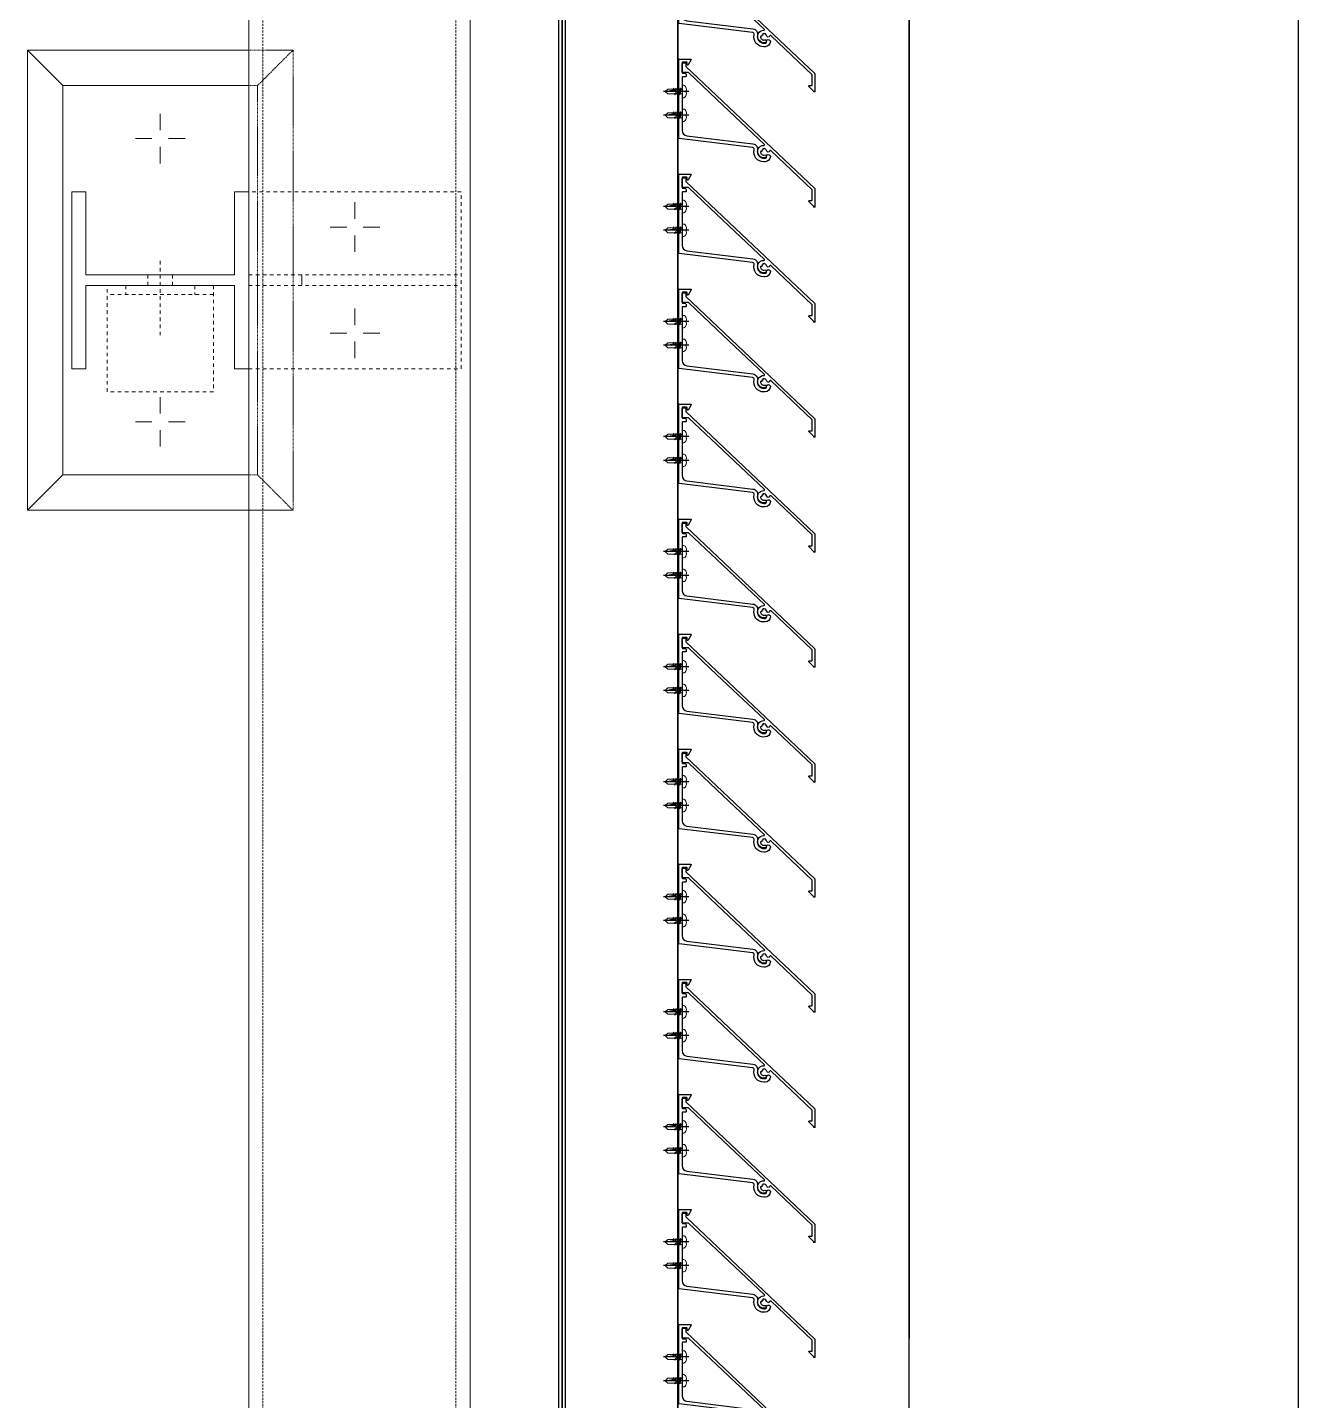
# Model space of a CAD drawing. Header units: millimetres. Extents: x -1379 to 1385823, y -4884429 to 548763.
# Drawn here: x 418551 to 419269, y -2342009 to -2341233 of the extents above; entities that cross this region are included whole.
import ezdxf

# ---------------------------------------------------------------- set-up
doc = ezdxf.new("R2010")
doc.units = ezdxf.units.MM
doc.set_wipeout_variables(frame=1)
for name, pattern in [('CENTER', [50.8, 31.75, -6.35, 6.35, -6.35]), ('HIDDEN', [0.375, 0.25, -0.125]), ('XKITLINE00', [0]), ('XKITLINE02', [4, 2, -2])]:
    doc.linetypes.add(name, pattern=pattern)
for name, color, linetype in [('000 - EXISTING_STEEL-STRUCTURE_CUT_COLOR_4', 7, 'Continuous'), ('000 - EXISTING_STEEL-STRUCTURE_HATCH_', 7, 'Continuous'), ('000 - EXISTING_STEEL-STRUCTURE_HIDDEN_', 7, 'HIDDEN'), ('000 - EXISTING_STEEL-STRUCTURE_MAIN_COLOR_1', 7, 'Continuous'), ('000 - EXISTING_STEEL-STRUCTURE_MAIN_COLOR_2', 7, 'Continuous'), ('000 - EXISTING_STEEL-STRUCTURE_MAIN_COLOR_3', 7, 'Continuous'), ('000 - EXISTING_STEEL-STRUCTURE_WIPEOUT_', 7, 'Continuous'), ('010 - ASPG_ACCESSORIES_MAIN_COLOR_1', 7, 'Continuous'), ('010 - ASPG_EXTR_DEF_SUB', 7, 'Continuous'), ('010 - ASPG_EXTR_MAIN_COLOR_1', 7, 'Continuous'), ('010 - ASPG_FRAMING_MAIN_COLOR_1', 7, 'Continuous'), ('010 - ASPG_FRAMING_SUB_COLOR_1', 7, 'Continuous'), ('010 - ASPG_FRAMING_WIPEOUT_', 7, 'Continuous'), ('Center Line', 7, 'CENTER')]:
    doc.layers.add(name, color=color, linetype=linetype)
for name, color, linetype, lineweight in [('A-FLOR-E', 7, 'Continuous', 35), ('SCREW', 7, 'Continuous', 5), ('WALL-E', 7, 'Continuous', 50)]:
    doc.layers.add(name, color=color, linetype=linetype, lineweight=lineweight)

# ---------------------------------------------------------------- blocks, each defined once
blk = doc.blocks.new('*U3054')
at = {"layer": '000 - EXISTING_STEEL-STRUCTURE_HIDDEN_', "color": 7, "linetype": 'XKITLINE00', "lineweight": 0}
for p, q in [((-1735.99, 64), (-1735.99, 54.68)), ((-1735.99, 64), (-1735.99, 54.68)), ((-1575.99, 64), (-1575.99, 54.68)), ((-1575.99, 64), (-1575.99, 54.68)), ((-1749.99, 50), (-1740.67, 50)), ((-1749.99, 50), (-1740.67, 50)), ((-1721.99, 50), (-1731.31, 50)), ((-1721.99, 50), (-1731.31, 50)), ((-1589.99, 50), (-1580.67, 50)), ((-1589.99, 50), (-1580.67, 50)), ((-1561.99, 50), (-1571.31, 50)), ((-1561.99, 50), (-1571.31, 50)), ((-1735.99, 36), (-1735.99, 45.32)), ((-1735.99, 36), (-1735.99, 45.32)), ((-1575.99, 36), (-1575.99, 45.32)), ((-1575.99, 36), (-1575.99, 45.32))]:
    blk.add_line(p, q, dxfattribs=at)
at = {"layer": '000 - EXISTING_STEEL-STRUCTURE_HIDDEN_', "color": 7, "linetype": 'XKITLINE02', "lineweight": 0}
for p, q in [((-1652.99, 69.5), (-1647.99, 69.5)), ((-1652.99, 57), (-1658.99, 57)), ((-1658.99, 57), (-1652.99, 57)), ((-1666.91, 50), (-1623.99, 50)), ((-1652.99, 43), (-1658.99, 43)), ((-1658.99, 43), (-1652.99, 43)), ((-1652.99, 30.5), (-1647.99, 30.5))]:
    blk.add_line(p, q, dxfattribs=at)
at = {"layer": '000 - EXISTING_STEEL-STRUCTURE_MAIN_COLOR_1', "color": 7, "linetype": 'XKITLINE02', "lineweight": 0}
blk.add_line((-1647.99, 20), (-1647.99, 80), dxfattribs=at)
blk.add_lwpolyline([(-1652.99, 20), (-1592.99, 20), (-1592.99, 80), (-1652.99, 80)], dxfattribs=at)
at = {"layer": '000 - EXISTING_STEEL-STRUCTURE_MAIN_COLOR_2', "color": 7, "lineweight": 0}
for p, q in [((-1785.99, 125), (-1765.99, 105)), ((-1525.99, 125), (-1545.99, 105))]:
    blk.add_line(p, q, dxfattribs=at)
at = {"color": 7}
blk.add_wipeout([(-1888.5, 0), (-1888.5, -125), (1888.5, -125), (1888.5, 0)], dxfattribs=at).dxf.layer = '000 - EXISTING_STEEL-STRUCTURE_WIPEOUT_'
at = {"layer": '000 - EXISTING_STEEL-STRUCTURE_CUT_COLOR_4', "color": 7, "lineweight": 0}
blk.add_lwpolyline([(-1705.99, 0), (-1705.99, 8), (-1658.99, 8), (-1658.99, 92), (-1705.99, 92), (-1705.99, 100), (-1605.99, 100), (-1605.99, 92), (-1652.99, 92), (-1652.99, 8), (-1605.99, 8), (-1605.99, 0)], close=True, dxfattribs=at)
at = {"layer": '000 - EXISTING_STEEL-STRUCTURE_HATCH_', "color": 7, "linetype": 'XKITLINE02', "lineweight": 0}
for p, q in [((-1658.99, 0), (-1658.99, -120)), ((-1652.99, 0), (-1652.99, -120))]:
    blk.add_line(p, q, dxfattribs=at)
blk.add_lwpolyline([(-1605.99, 0), (-1605.99, -120), (-1705.99, -120), (-1705.99, 0)], dxfattribs=at)
at = {"layer": '000 - EXISTING_STEEL-STRUCTURE_HIDDEN_', "color": 7, "linetype": 'HIDDEN', "lineweight": 0, "ltscale": 2}
for p, q in [((-1765.99, -5), (-1785.99, -25)), ((-1545.99, -5), (-1525.99, -25))]:
    blk.add_line(p, q, dxfattribs=at)
at = {"layer": '000 - EXISTING_STEEL-STRUCTURE_HIDDEN_', "color": 7, "linetype": 'HIDDEN', "lineweight": 0, "ltscale": 5}
for p, q in [((1888.5, -8), (-1888.5, -8)), ((1888.5, -117), (-1888.5, -117))]:
    blk.add_line(p, q, dxfattribs=at)
at = {"layer": '000 - EXISTING_STEEL-STRUCTURE_HIDDEN_', "color": 7, "linetype": 'XKITLINE00', "lineweight": 0}
for p, q in [((-1658.99, -30), (-1652.99, -30)), ((-1685.99, -46), (-1685.99, -55.32)), ((-1625.99, -46), (-1625.99, -55.32)), ((-1699.99, -60), (-1690.67, -60)), ((-1671.99, -60), (-1681.31, -60)), ((-1639.99, -60), (-1630.67, -60)), ((-1611.99, -60), (-1621.31, -60)), ((-1685.99, -74), (-1685.99, -64.68)), ((-1625.99, -74), (-1625.99, -64.68))]:
    blk.add_line(p, q, dxfattribs=at)
at = {"layer": '000 - EXISTING_STEEL-STRUCTURE_HIDDEN_', "color": 7, "linetype": 'HIDDEN', "lineweight": 0, "ltscale": 2}
for points in [[(-1785.99, 0), (-1785.99, -25), (-1525.99, -25), (-1525.99, 0)], [(-1765.99, 0), (-1765.99, -5), (-1545.99, -5), (-1545.99, 0)]]:
    blk.add_lwpolyline(points, dxfattribs=at)
at = {"layer": '000 - EXISTING_STEEL-STRUCTURE_MAIN_COLOR_2', "color": 7, "lineweight": 0}
for points in [[(-1525.99, 0), (-1525.99, 125), (-1785.99, 125), (-1785.99, 0)], [(-1545.99, 0), (-1545.99, 105), (-1765.99, 105), (-1765.99, 0)]]:
    blk.add_lwpolyline(points, dxfattribs=at)
at = {"layer": '000 - EXISTING_STEEL-STRUCTURE_MAIN_COLOR_3', "color": 7, "lineweight": 0}
blk.add_lwpolyline([(-1888.5, 0), (-1888.5, -125), (1888.5, -125), (1888.5, 0), (-1888.5, 0)], close=True, dxfattribs=at)
blk = doc.blocks.new('C-1-IV01_REV00_20260605-140059_LOPF_ASPG')
at = {"color": 7, "xscale": -1.000000000000002, "rotation": 90}
blk.add_blockref('*U3054', (16072, -13868), dxfattribs=at)
blk = doc.blocks.new('C-1-IV01_REV00_20260605-145550_LOPF_EX')
at = {"color": 7}
for p, q in [((16445, -16145), (16445, -6705)), ((16665, -16365), (16665, -11965))]:
    blk.add_line(p, q, dxfattribs=at)
at = {"layer": 'A-FLOR-E', "color": 7}
for p, q in [((16445, -6705), (16445, -12810)), ((16195, -15895), (16195, -10310))]:
    blk.add_line(p, q, dxfattribs=at)
at = {"layer": 'WALL-E', "color": 7}
for p, q in [((16195, -10310), (16195, -15895)), ((16195, -15895), (16195, -10310))]:
    blk.add_line(p, q, dxfattribs=at)
blk = doc.blocks.new('PZG35-9D5_sub')
at = {"layer": 'Center Line', "color": 7}
blk.add_line((0, 3.73), (0, -10.53), dxfattribs=at)
at = {"layer": 'SCREW', "color": 7}
for p, q in [((-1.4, 0), (-1.4, -1.09)), ((1.4, 0), (1.4, -0.59)), ((-1.85, -1.4), (1.85, -0.9)), ((-1.85, -1.4), (-1.4, -1.09)), ((-1.85, -1.4), (-1.4, -1.71)), ((-1.85, -2.7), (1.85, -2.2)), ((-1.85, -2.7), (-1.4, -2.39)), ((-1.85, -2.7), (-1.4, -3.01)), ((-1.85, -4), (-1.4, -3.69)), ((-1.85, -4), (-0.99, -3.88)), ((-1.85, -4), (-1.4, -4.31)), ((-1.4, -1.09), (1.4, -0.59)), ((-1.4, -1.71), (1.4, -1.21)), ((-1.4, -1.71), (-1.4, -2.39)), ((-1.4, -2.39), (1.4, -1.89)), ((-1.4, -3.01), (1.4, -2.51)), ((-1.4, -3.01), (-1.4, -3.69)), ((-1.4, -3.69), (-0.84, -3.59)), ((-1.4, -4.31), (-1.18, -4.27)), ((-1.4, -4.31), (-1.4, -8.1)), ((0.56, -3.34), (1.4, -3.19)), ((0.71, -3.65), (1.85, -3.5)), ((0.71, -3.93), (1.4, -3.81)), ((0.71, -4.61), (1.4, -4.49)), ((0.71, -4.95), (1.85, -4.8)), ((0.71, -5.23), (1.4, -5.11)), ((1.85, -0.9), (1.4, -0.59)), ((1.85, -0.9), (1.4, -1.21)), ((1.4, -1.21), (1.4, -1.89)), ((1.85, -2.2), (1.4, -1.89)), ((1.85, -2.2), (1.4, -2.51)), ((1.4, -2.51), (1.4, -3.19)), ((1.85, -3.5), (1.4, -3.19)), ((1.85, -3.5), (1.4, -3.81)), ((1.4, -3.81), (1.4, -4.49)), ((1.85, -4.8), (1.4, -4.49)), ((1.85, -4.8), (1.4, -5.11)), ((1.4, -5.11), (1.4, -8.1)), ((0, -9.5), (-1.4, -8.1)), ((0, -9.5), (1.4, -8.1))]:
    blk.add_line(p, q, dxfattribs=at)
blk.add_lwpolyline([(0, -9.5), (0.71, -5.23), (0.71, -3.6, 0.417657), (0.41, -3.3, 0.108102), (-0.84, -3.59), (-1.4, -4.7)], format="xyb", dxfattribs=at)
blk = doc.blocks.new('*U2683')
at = {"layer": 'SCREW', "color": 7}
blk.add_lwpolyline([(3.03, 1.78, 0.09906), (0.8, 2.55), (0.8, 2.27), (-0.8, 2.27), (-0.8, 2.55, 0.09906), (-3.03, 1.78, 0.266588), (-3.5, 0.96), (-3.5, 0.2, 0.414214), (-3.3, 0), (3.3, 0, 0.414214), (3.5, 0.2), (3.5, 0.96, 0.266588)], format="xyb", close=True, dxfattribs=at)
blk.add_blockref('PZG35-9D5_sub', (0, 0), dxfattribs=at)
blk = doc.blocks.new('*U2682')
at = {"color": 7}
blk.add_point((0, 0), dxfattribs=at)
at = {"layer": '010 - ASPG_ACCESSORIES_MAIN_COLOR_1', "color": 7}
blk.add_lwpolyline([(-39.7, -0.6, 0.414214), (-40, -0.9), (-40, -7.37, 0.57735), (-39.65, -7.57), (-36.64, -5.83, 0.767327), (-36.79, -5.3), (-37.9, -5.3, -0.414214), (-38.2, -5), (-38.2, -2.8, -0.414214), (-38, -2.6), (-32.18, -2.6, -0.388879), (-31.98, -2.78), (-31.85, -4.34, 0.388879), (-31.35, -4.8), (-30.3, -4.8, 0.414214), (-30, -4.5), (-30, -2.9, -0.414214), (-29.7, -2.6), (0.41, -2.6, -0.378969), (3.39, -5.24), (7.95, -42.52, 0.446593), (11.62, -45.08, -0.489802), (16.08, -48.68), (16.06, -49.36, -0.18248), (15.8, -50.02, -0.267949), (15.33, -50.17, 1.122115), (15.1, -52.34, 0.405004), (18.06, -49.4), (18.08, -48.72, 0.489805), (11.16, -43.13, -0.446597), (9.94, -42.28), (4.87, -0.85, 0.364176), (4.57, -0.6)], format="xyb", close=True, dxfattribs=at)
at = {"layer": '010 - ASPG_EXTR_DEF_SUB', "color": 7}
for p in [(-40, -0.5), (43.44, -76.9), (43.44, -77.5)]:
    blk.add_point(p, dxfattribs=at)
at = {"layer": '010 - ASPG_EXTR_MAIN_COLOR_1', "color": 7}
blk.add_lwpolyline([(11.37, -48.15), (11.47, -47.44), (12.18, -47.56), (12.29, -46.79, -0.535538), (14.19, -49.17, 0.991572), (15.66, -49.58, 1.157025), (8.79, -48.77, -0.688558), (8.27, -48.99), (-17.14, -22.17), (-32.34, -6.13), (-32.34, -2.9, 0.414312), (-32.64, -2.6), (-37.54, -2.6, 0.414116), (-37.84, -2.9), (-37.84, -4.3, 0.414214), (-37.54, -4.6), (-35.99, -4.6, -0.205895), (-35.77, -4.69), (33.23, -77.5), (43.14, -77.5, 0.668179), (43.36, -76.99), (40.52, -74.15, 0.668179), (40.01, -74.36), (40.01, -76), (33.87, -76), (11.86, -52.78, -0.558354), (12.08, -51.95, 0.766275), (12.04, -50.39, -0.438583), (10.71, -48.05)], format="xyb", close=True, dxfattribs=at)
at = {"layer": 'SCREW', "color": 7, "rotation": 180}
for p in [(-21.65, -2.5), (-8.24, -2.5)]:
    blk.add_blockref('*U2683', p, dxfattribs=at)
blk = doc.blocks.new('*U2680')
at = {"color": 7}
blk.add_wipeout([(1117, 4), (60, 4), (60, 69.3), (1117, 69.3)], dxfattribs=at).dxf.layer = '010 - ASPG_FRAMING_WIPEOUT_'
at = {"layer": '010 - ASPG_FRAMING_MAIN_COLOR_1', "color": 7}
blk.add_lwpolyline([(1087, 69.3), (90, 69.3), (90, 6), (1087, 6)], close=True, dxfattribs=at)
at = {"layer": '010 - ASPG_FRAMING_SUB_COLOR_1', "color": 7}
for points in [[(1117, 4), (60, 4), (60, 69.3), (1117, 69.3)], [(60, 2), (60, 4), (1117, 4), (1117, 2)]]:
    blk.add_lwpolyline(points, close=True, dxfattribs=at)
at = {"color": 7, "rotation": 180}
for p in [(234.97, 69.3), (299.97, 69.3), (364.97, 69.3), (429.97, 69.3), (494.97, 69.3), (559.97, 69.3), (624.97, 69.3), (689.97, 69.3), (754.97, 69.3), (819.97, 69.3), (884.97, 69.3), (949.97, 69.3), (1014.97, 69.3)]:
    blk.add_blockref('*U2682', p, dxfattribs=at)
blk = doc.blocks.new('C-1-IV01_REV00_20260605-140059_LOPF_ASPG_sub')
at = {"color": 7, "xscale": -1, "rotation": 270}
blk.add_blockref('*U2680', (16245, -13077), dxfattribs=at)

msp = doc.modelspace()

# ---------------------------------------------------------------- block references
at = {"color": 7}
msp.add_blockref('C-1-IV01_REV00_20260605-140059_LOPF_ASPG_sub', (402604.3, -2329164.18), dxfattribs=at)

# ---------------------------------------------------------------- next in the draw order: block references
msp.add_blockref('C-1-IV01_REV00_20260605-145550_LOPF_EX', (402604.3, -2329164.18), dxfattribs=at)

# ---------------------------------------------------------------- next in the draw order: block references
msp.add_blockref('C-1-IV01_REV00_20260605-140059_LOPF_ASPG', (402604.3, -2329164.18), dxfattribs=at)

doc.saveas('drawing.dxf')
